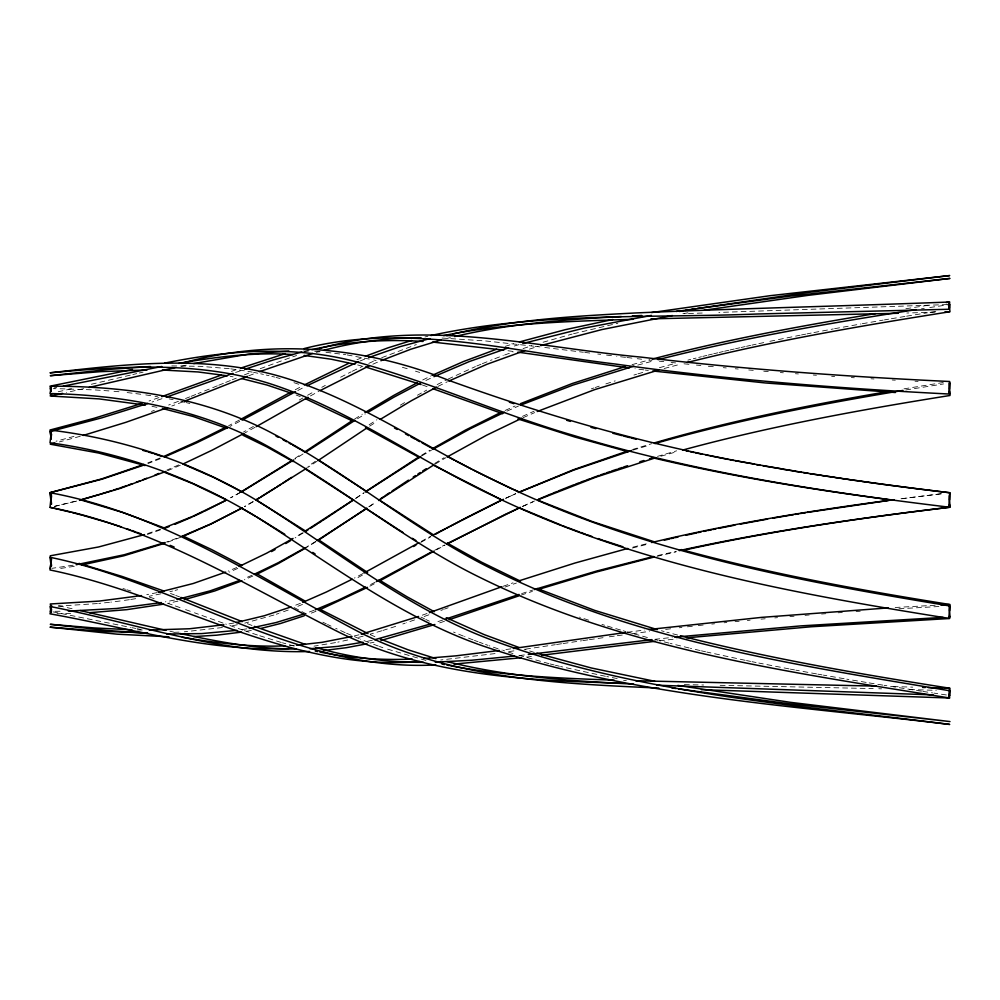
<?xml version="1.0" encoding="UTF-8"?>
<svg xmlns="http://www.w3.org/2000/svg" width="1000" height="1000" viewBox="0 0 1000 1000"><rect width="100%" height="100%" fill="white"/><g stroke="black" fill="none" stroke-linecap="round" stroke-linejoin="round"><path stroke-width="0.75" stroke-dasharray="5 3.75" d="M315.425 461.25L307.987 466.325M368.775 506.788L375.725 502.062M355.562 498.45L363.7 492.95M317.062 461.25L307.55 467.612M369.3 506.7L376.275 502.05M355.95 498.237L364.1 492.837M294.862 458.45L300.138 454.975M369.125 424.812L376.887 419.762M303.038 453.938L295.113 459.087M369.663 426.15L377 421.463M354.538 419.125L362.312 414.2M303.3 532.875L295.113 537.925M357.512 418.738L365.3 413.938M315.525 541.962L306.212 547.688M434.613 463.488L444.137 457.688M302.413 532.825L295.413 537.05M421.4 455.363L429.812 450.262M435.238 464.075L446.075 457.6M315.988 541.287L306.65 546.9M422.05 455.75L431.512 450.125M400.325 405.163L405.562 402.05M252.913 501.613L244.45 506.5M299.275 400.025L302.85 397.987M253.287 501.725L244.825 506.512M307.6 395.275L314.688 391.275M240.312 492.375L230.613 497.812M253.4 426.45L243.538 432M417.425 395.238L421.388 393.013M420.737 542.438L430.45 537.025M255 427.325L245.138 432.788M240.562 492.375L230.863 497.713M310.413 395.95L318.688 391.375M321.775 387.325L325.3 385.4M421.225 541.45L430.95 536.125M424.05 391.562L426.7 390.112M436.512 549.812L445.037 545.163M362.388 575.163L355.337 578.962M434.7 550.262L444.45 545.05M295.25 389.762L302.062 386.15M239.513 419.975L228.688 425.688M362.788 573.625L354.4 578.062M369.85 586.163L374.538 583.688M239.725 421.388L230.1 426.375M297.8 390.5L303.488 387.537M340.588 377.225L351.15 371.825M375.087 582.25L368.038 585.862M437.15 384.6L446.8 379.738M438.013 386.388L447.425 381.712M422.713 379.975L430.75 376.025M352.325 371.25L362.863 366.138M448.15 379.075L475.425 366.575M425.875 380.5L431.25 377.925M505.45 498.387L510.588 496M506.037 498.137L515.737 493.65M505.15 410.45L515.125 405.988M522.45 416.362L533.975 411.238M368.787 363.375L374.688 360.725M522.95 506.138L534.525 500.988M511.175 495.8L516.337 493.488M252.85 576.062L244.35 579.8M372.85 364.212L379.45 361.337M178.637 464.925L166.838 470.1M507.025 411.087L518.462 406.075M523.138 417.663L534.637 412.612M522.263 506.613L532.913 501.925M237.8 568.413L229.213 572.125M180.275 465.262L167.162 470.913M252 575.262L244.713 578.387M236.812 567.487L228.212 571.112M356.938 359.75L362.587 357.4M476.8 366L480.95 364.25M381.7 357.688L416.337 344.562M160.05 458.013L147.787 462.925M482.337 363.688L492.05 359.775M302.475 604.425L295.375 607.288M218.75 385.238L224.375 382.962M225.688 382.425L230.9 380.325M160.25 458.725L148.025 463.525M217.338 385.812L198.038 393.575M232.237 379.775L236.287 378.15M359.988 361.025L365.838 358.675M300.413 603.312L293.3 606.087M315.988 611.312L308.925 614.062M191.075 396.35L196.65 394.137M244.363 374.913L251.025 372.262M185.487 398.55L189.675 396.9M248.713 375.812L256.663 372.738M180.637 537.288L166.225 542.725M178.5 401.275L168.65 405.05M260.238 368.675L290.225 357.675M494.85 358.7L503.25 355.513M183 401.788L171.775 406.037M314.088 610.262L304.637 613.75M176.775 538.3L166.525 542.013M440.9 610.425L443.312 609.538M444.525 609.1L448.15 607.762M160.312 529.925L145.75 535M151.438 411.438L154.312 410.4M504.663 355L513.112 351.975M288.25 610.025L279.9 613.013M231.412 371.413L237.987 369.062M428.888 614.8L421.737 617.375M160.525 529.175L145.963 534.138M427 613.513L419.775 616.05M505.012 587.05L516.413 583.05M235.6 372.475L240.863 370.625M591.3 388.862L593.95 387.95M414.613 619.9L406.337 622.762M503.113 586.275L512.987 582.863M158.95 397.612L149.025 401.012M161.988 398.675L152.075 402.038M595.275 387.488L599.237 386.138M402.812 623.975L405.163 623.175M292.762 356.825L296.575 355.538M444.45 621.287L437.262 623.7M523.05 348.575L531.6 345.775M276.3 614.237L278.7 613.438M520.95 595.163L532.413 591.4M605.875 383.913L615.175 380.875M442.675 620.05L435.487 622.4M395.637 626.375L382.925 630.425M505.163 346.375L513.663 343.675M521.613 593.625L533 589.963M529.412 349.113L538 346.413M273.913 615.037L244.775 623.138M632.5 449.5L651.625 443.713M633.088 450.05L649.262 445.213M381.75 630.788L370.15 634.212M514.25 346.05L519.938 344.338M633.913 375.05L636.613 374.237M657.487 456.375L676.637 450.825M543.075 342.225L572.087 334.087M637.95 373.85L645.962 371.5M660.837 456.238L677.237 451.575M632.038 364.663L649.488 359.85M80.25 436.275L59.363 441.925M659.438 367.675L674.3 363.65M316.288 352.35L320.112 351.3M73.975 436.388L56.037 441.238M637.788 365.1L651.5 361.413M664.112 368.525L680.375 364.225M358.587 637.35L363.2 636.138M75.037 501.3L54.312 506.375M175.113 590.388L177.688 589.712M573.55 333.713L617.8 323.275M76.725 501.087L54.65 506.4M687.887 360.125L690.638 359.425M632.425 548.025L648.525 543.975M693.325 358.75L696.012 358.075M632.925 547.137L647.55 543.525M447.438 338.312L450.387 337.587M698.737 357.4L701.45 356.725M354.35 635.938L358.975 634.8M424.913 336.987L427.9 336.25M169.875 591.7L172.55 591.05M702.812 356.388L706.9 355.4M708.263 355.075L712.35 354.087M657.013 556.337L675.85 551.975M130.275 375.15L88.663 384.888M132.85 374.538L136.713 373.625M139.262 373.025L143.1 372.125M713.713 353.762L717.812 352.8M304.425 351.35L310.65 349.9M719.175 352.475L723.275 351.525M657.663 555.538L676.462 551.25M724.638 351.213L728.737 350.262M347.713 640L337.837 642.138M370.538 643.012L374 642.212M730.1 349.95L734.212 349.025M83.725 388.663L66.475 392.512M71.475 388.8L58.2 391.763M735.575 348.713L739.688 347.8M372.3 640.25L367.625 641.263M177.987 601.15L168.8 603.125M741.05 347.5L745.163 346.587M746.525 346.287L750.638 345.387M160.9 593.812L149.162 596.25M181.425 366.2L186.388 365.138M752.013 345.1L756.125 344.212M758.875 343.625L767.113 341.887M769.862 341.312L800.138 335.213M237.375 624.75L229.938 626.225M174.438 600.05L165.35 601.85M157.225 592.612L146.775 594.65M54.188 387.9L56.788 387.4M801.513 334.938L805.65 334.137M807.025 333.875L811.162 333.075M813.925 332.55L833.25 328.938M335.525 642.613L313.988 646.15M233.9 623L226.425 624.35M834.638 328.675L860.913 323.963M246.45 631.287L251.363 630.4M862.3 323.713L883.075 320.125M682.938 313.7L690.5 312.425M884.463 319.887L888.612 319.175M891.388 318.712L905.25 316.4M74.3 566.3L57.625 568.913M906.637 316.175L927.463 312.775M904 388.837L943.25 382.512M905.75 389.975L943.562 383.938M222.387 627.537L184.3 631.812M73.112 565.225L51.887 568.337M246.812 628.837L239.4 630M935.788 311.45L928.85 312.562M130.75 599.462L136.037 598.625M905.9 308.725L929.45 305.075M929.775 307.538L947.775 304.812M921.462 308.8L924.237 308.375M129.362 599.675L121.412 600.812M525.55 649.163L555.288 644.7M556.6 644.5L561.812 643.713M563.125 643.525L581.5 640.8M582.812 640.612L588.1 639.837M513.9 650.875L506.425 651.963M589.425 639.65L604 637.562M510.875 648.85L501.938 650.1M609.312 636.812L614.65 636.075M617.312 635.7L622.663 634.975M495.05 653.587L440.675 660.013M632.038 633.7L649.488 631.425M902.013 498.7L910.275 497.625M627.3 632.275L644.712 630.025M900.987 498.787L941.975 493.675M120.138 600.988L110.8 602.15M910.612 497.562L942.275 493.675M665.675 629.4L671.087 628.737M531.4 656.513L523.737 657.438M679.212 627.762L681.925 627.45M687.375 626.812L692.812 626.188M524.425 654.938L519.3 655.525M698.213 625.575L703.662 624.975M659.438 640.788L677.013 638.85M654.737 639.325L672.25 637.425M109.462 602.312L98.75 603.438M711.825 624.075L714.562 623.787M724.112 622.775L726.838 622.5M735.037 621.663L739.137 621.25M747.35 620.45L750.1 620.175M97.4 603.562L58.175 606.15M761.062 619.138L765.175 618.763M774.788 617.9L777.537 617.65M789.912 616.575L794.038 616.237M805.05 615.325L809.188 615M821.587 614.025L825.725 613.713M838.138 612.788L842.288 612.487M856.1 611.512L860.238 611.225M898.975 608.75L941.925 606.35M289.475 645.662L294.113 645.387M895.188 607.487L935.312 605.262M179.125 632.125L171.312 632.475M702.237 313.025L684.325 313.688M947.188 304.587L718.838 312.438M935.088 312.188L906.8 313.025M70.638 613.45L57 613.75M60.05 611.25L51.887 611.337M171.775 365.913L200.075 366.325L229.325 368.663M53.25 388.675L55.975 388.7M60.05 388.75L93.888 389.888M137.238 629.925L142.562 630.025M720.15 685.312L873.2 688.587M684.362 684.638L703.6 685M303.3 351.05L311.85 351.325M878.787 688.737L881.587 688.812M893.162 686.587L912.75 687.138M623.612 680.425L626.325 680.5M909.6 689.562L936.237 690.337M442.025 338.05L485 340.9L533.587 346.15M915.025 381.225L918.062 381.375M892.25 380L895.288 380.175M314.725 351.488L323.175 352.062M870.975 378.775L873.975 378.963M95.237 389.963L111.325 391.075M851.3 377.575L854.338 377.762M831.625 376.287L834.65 376.5M813.325 375.025L816.413 375.25M795.4 373.713L798.413 373.938M780.325 372.55L783.337 372.788M763.763 371.213L768.275 371.587M114 391.3L120.662 391.9M748.737 369.95L753.238 370.337M735.25 368.75L738.238 369.025M326 352.312L345.75 354.688M723.263 367.663L726.263 367.938M708.337 366.25L714.312 366.812M696.4 365.062L700.875 365.513M688.962 364.312L683.025 363.7M671.137 362.463L675.6 362.925M659.312 361.175L663.75 361.662M648.988 360.037L651.938 360.363M127.137 392.562L143.162 394.538M637.225 358.7L641.637 359.2M625.513 357.337L616.7 356.3M626.975 357.512L634.288 358.363M534.963 346.312L540.5 346.975M606.525 355.075L612.325 355.775M544.75 347.488L583.325 352.25M597.737 354.012L600.662 354.363M584.775 352.425L590.575 353.137M645.337 370.05L648.312 370.425M230.763 368.837L246.513 371.112M643.863 369.862L634.987 368.725M507.962 350.725L513.725 351.55M145.787 394.913L153.663 396.112M946.4 694.975L933.925 693.1M922.85 691.413L932.537 692.887M921.462 691.2L884.125 685.325M347.163 354.913L372.35 359.675M882.738 685.1L868.925 682.862M154.963 396.325L157.575 396.763M866.162 682.4L846.838 679.175M844.087 678.7L823.413 675.125M247.925 371.362L252.188 372.113M817.9 674.15L822.025 674.875M816.525 673.9L795.888 670.163M230.238 376.325L233.113 376.85M790.387 669.137L794.513 669.9M789.013 668.875L758.825 663.05M617.175 678.55L606.763 676.55M253.6 372.388L257.838 373.212M52.987 611.862L130.538 627.4M605.388 676.275L560.638 666.538M137.1 628.713L141.025 629.5M152 406.337L159.812 407.938M751.975 661.675L756.087 662.5M131.85 627.663L135.787 628.45M169.15 398.875L173.113 399.675M746.5 660.562L750.6 661.4M745.138 660.288L706.925 652.075M260.65 373.8L263.45 374.4M58.65 605.775L72.2 608.75M169.9 631.237L173.762 632.112M701.488 650.85L705.562 651.775M266.25 375.05L269.05 375.688M180.875 401.362L184.713 402.238M700.125 650.537L690.413 648.275M373.7 359.963L376.15 360.538M689.112 647.975L670.362 643.425M186 402.55L189.825 403.488M555.45 665.263L559.338 666.225M271.837 376.375L274.625 377.075M425.962 660.462L384.062 648.1M669.025 643.1L659.5 640.675M550.275 663.975L554.15 664.95M357.638 364.938L361.575 365.95M548.975 663.65L515.612 654.362M677.65 635.062L666.85 632.2M655.5 639.637L658.15 640.337M276.012 377.438L280.175 378.55M294.237 646.075L282.45 642.8M647.425 637.513L632.663 633.475M661.413 630.737L664.112 631.475M627.3 631.962L631.425 633.138M402.413 367.312L408.125 368.963M623.25 630.8L625.925 631.575M620.575 630.025L605.925 625.65M281.275 642.463L258.625 635.4M415.475 371.163L419.663 372.438M601.938 624.412L604.6 625.237M512.987 653.562L503.113 650.45M122.938 588.525L125.5 589.325M126.875 589.763L130.975 591.05M534.338 652.45L524.15 649.188M293.975 382.675L302.2 385.4M588.7 620.2L579.475 617.137M149.388 597.062L157.225 599.7M257.425 635.013L244.125 630.513M498.125 648.812L489.288 645.8M167.475 603.225L172.763 605.062M242.913 630.087L225.662 624.012M175.325 605.962L183.025 608.688M422.362 384.988L427.475 386.788M485.55 644.475L488.038 645.362M379.462 646.475L382.875 647.688M185.575 609.6L193.212 612.325M223.1 623.1L194.475 612.788M479.338 642.237L483.062 643.587M378.338 646.062L369.862 642.887M474.4 640.387L478.1 641.775M170.475 593.462L174.438 594.95M175.725 595.438L179.587 596.912M473.162 639.925L464.55 636.562M252 625.462L244.713 622.612M296.15 395.012L300.262 396.625M368.675 642.438L360.425 639.15M463.312 636.075L453.537 632.05M359.25 638.675L346.325 633.15M370.387 634.7L375.087 636.775M345.15 632.638L335.75 628.362M327.525 624.475L331.05 626.163M425.8 619.462L429.387 621.188M322.825 622.2L326.35 623.913M420.975 617.087L424.613 618.888M306.325 613.913L293.3 607.137"/><path stroke-width="1.5" d="M949.587 499.95L950 492.75L943.238 491.95M949.587 389.188L950 382.938M949.587 610.725L950 604.513C859.725 590.112 769.587 573.675 681.338 549.562M50.763 503.038L51.562 495.85M949.587 308.125L950 304.488M949.163 695.387L950 688.263C859.55 674.013 769.15 658.475 680.375 635.775M51.087 437.938L51.562 434.175M50.287 568.525L51.487 559.263M50.812 393.575L50.287 396.025L98.987 398.888L145.463 405.112M50.287 611.337L51.612 605.475M366.45 508.363L320.175 539.038M353.25 500.012L338.175 510.175M380.375 498.913L383.862 496.55M318.137 460.525L367.075 427.837M366.037 491.375L419.012 456.838M385.037 495.763L389.7 492.612M392.038 491.05L408.462 480.15M332.2 514.175L337.013 510.95M366.987 508.25L317.15 540.562M378.6 500.5L432.837 465.538M305.138 451.65L351.95 420.775M306.512 468.312L255.963 500.163M331.087 514.913L323.1 520.188M353.625 499.787L304.775 531.375M365.262 492.062L420.812 456.5M291.438 477.425L283.025 482.938M305.65 452.238L354.925 420.363M318.45 523.225L321.938 520.95M289.675 461.863L241.65 491.613M293.825 459.925L241.9 491.637M317.288 523.975L310.3 528.462M413.188 477.075L415.55 475.538M276.688 487.013L280.912 484.3M417.925 474.012L420.3 472.488M275.625 487.7L260.7 496.962M305.637 531.413L307.975 529.95M422.675 470.975L426.25 468.713M380.225 419.412L411.413 400.7L436.675 387.075M364.9 412.587L393.587 395.5L417.375 382.675M367.9 412.35L394.038 397.113L420.525 383.125M305.05 548.387L278 563.725L256.475 574.412M256.4 499.538L259.625 497.612M432.212 448.825L465.138 430.25L500.087 412.788M293.062 538.438L266.85 553.088L239.25 566.413M285.712 543.538L290.425 540.75M305.475 547.6L278.4 562.638L254.425 574.2M432.725 449.425L470.625 428.575L504.475 412.238M447.287 456.875L486.575 435.225L521.85 418.225M413.488 546.512L415.9 545.15M256.238 426.637L308.038 397.275M237.963 510.125L242 507.887M271.512 551.587L275.075 549.612M418.8 542.788L363.963 573M319.862 390.725L369.312 365.775M435.325 534.325L439 532.312M434.087 551.138L379.237 581.2M242.362 507.875L210.888 523.913L182.35 536.15M243.9 433.475L212.5 450L182.875 464.087M236.825 510.75L210.525 524.25L183.475 536.15M440.225 531.638L445.138 528.962M432.163 535.462L500.337 500.8M290.712 392.2L240.712 419.338M446.388 528.275L448.913 526.925M432.275 551.562L376.312 581.613M447.512 543.837L506.262 513.875M450.163 526.237L459.988 521.025M446.887 543.737L520.363 507.312M225.35 500.662L204.275 511.35M295.538 391.688L242.113 420.125M304.337 384.95L348.5 363.4M461.225 520.375L469.963 515.825M352.125 579.237L326.35 592.013L302.775 602.362M367.5 587.375L319.525 609.888M225.037 427.587L196.475 441.825L164.05 456.362M225.575 500.513L192.05 516.663L163.425 528.138M306.9 385.788L358.612 361.6M471.225 515.188L495.225 503.237M227.675 427.625L196.675 442.837L164.25 457.1M365.688 587.062L337.575 600.487L315.25 609.812M432.025 375.412L463.525 361.512L496.7 349.175M448.775 381.062L487.175 364.188L525.138 350.487M203.113 511.912L193.25 516.487M495.8 502.912L503.475 499.325M433.95 376.662L469.4 361.525L508.575 347.812M506.925 513.625L519.725 507.762M518.325 492.488L573.4 469.762L627.075 451.2M191.838 517.125L174.85 524.35M518.888 492.35L574 470L631.737 450.475M538.5 499.263L551.562 493.725M520.425 403.675L572.288 383.5L625.325 366.575M537.863 499.8L595.962 477.137L655.387 457.85M521.025 404.988L572.9 385.112L633.9 366.175M537.212 411.512L594.612 389.65L658.713 370M241.912 580.812L214.75 590.962L184.412 599.65M380.863 360.725L410.9 349.2L441.213 339.938M165.837 471.45L120.188 488.425L79.488 500.387M552.875 493.175L556.825 491.562M154.95 475.025L158.925 473.413M558.138 491.025L573.987 484.738M225.662 572.125L193.212 583.5L158.525 592.337M365.438 356.238L388.275 347.75L411.562 340.513M247.375 376.337L184.387 401.238M239.825 580.375L210.075 590.875L177.013 599.5M368.688 357.575L400.175 346.625L429.913 338.6M575.312 484.237L579.3 482.713M259.3 371.725L312.45 353.462M142.863 479.75L146.738 478.275M164.662 528.312L168.988 526.663M580.625 482.212L584.625 480.7M143.85 464.45L101.762 478.888L50 492.625L51.238 504.137M167.525 407.638L125.775 422.35L83.212 435.438M585.95 480.213L589.95 478.725M291.025 606.938L264.325 615.737L236.375 622.513M144.062 465.025L102 479.188L50.287 492.638L51.562 504.15M136.263 482.212L140.287 480.725M221.088 375.15L161.775 396.625M591.287 478.237L599.312 475.35M128.2 485.112L132.238 483.675M304.2 615.8L280.425 623.513L261.125 628.387M429.387 612.663L501.863 586.712M232.963 373.4L166.238 397.212M600.65 474.862L604.788 473.413M240.613 368.125L285.4 353.575M164.775 543.25L123.8 555.8L81.85 564.987M606.175 472.925L610.1 471.562M303.463 614.15L276.025 622.562L249.262 628.413M418.6 616.45L361.287 634.2M244.775 369.275L273.05 360.012L301.938 351.975M119.838 487.987L126.85 485.588M611.4 471.112L616.6 469.35M449.263 619.663L518.413 596M165.087 542.525L124.15 554.763L76.137 564.738M518.237 581.087L574.963 563.038L627.725 548.462M618 468.875L622.188 467.475M141.938 403.4L94.25 418.25L50 430.025L51.163 439.3M147.838 403.462L101.812 417.825L50.287 431.475L51.087 437.65M445.075 619.263L519.087 594.45M113.325 490.138L118.537 488.425M623.538 467.038L627.6 465.7M434.875 624.5L380.938 640.525M111.938 490.588L101.05 493.988M538.775 589.338L595.913 572.137L654.312 556.975M430.725 623.938L374.675 639.712M534.338 589.538L596.575 571.05L653.575 556.487M144.5 534.6L98.575 546.975L50.287 555.788L51.562 565.825M639.8 461.788L643.875 460.513M540.875 345.55L601.9 329.562L672.362 315.525M649.488 458.787L653.438 457.587M519.35 341.95L565.538 329.613L612.737 319.525M99.712 494.4L81.9 499.475M522.8 343.5L583.725 328.188L651.413 315.4M654.262 442.938C730.675 420.725 808.825 405.125 887.188 391.675M654.837 443.587C736.237 420.3 819.5 404.3 902.95 390.425M319.662 348.537L322.212 347.825M682.725 450.062C770.537 426.15 860.188 409.812 950 395.487L949.163 383.062M652.188 359.125C725.662 339.712 800.5 325.975 875.45 313.612M323.475 347.5C427.925 318.725 536.1 347.388 641 357.1C743.538 369.225 846.562 376.637 949.688 381.5L948.863 394.012C837.312 388.35 725.837 379.513 615.188 364.012C512.513 351.863 407.075 322.05 304.1 348.587M323.925 350.275C355.562 341.812 388.3 337.713 421.025 337.7M51.887 443.837L54.875 443.075M658.15 359.663C743.012 337.938 829.45 323.175 915.938 309.65M687.05 362.525C773.688 340.763 861.812 325.625 950 311.737L949.163 304.613M446.737 335.625L449.237 334.988M651.625 542.537C731.513 523.438 812.712 510.387 894.112 499.688M453 334.05C512.825 319.675 574.5 316.062 635.737 312.962C740.35 308.363 845.05 306.112 949.688 302L948.863 309.275L757.975 313.975C649.025 318.325 538.162 312 430.9 335.538M352.038 636.475L322.013 642.337L296.462 645.212M454.625 336.55C509.225 323.625 565.413 319.613 621.287 316.5M664.325 540.188L669.963 538.875M671.3 538.562L674 537.95M88.975 387.463L175.15 367.587M675.337 537.638L678.025 537.038M679.262 550.638C763.05 532.238 848 519.712 933.112 509.263M683.925 550.175C757.113 534.05 831.225 522.438 905.512 512.75M62.5 393.387L51.887 395.688L51.487 393.938M686.125 535.225L696.925 532.875M181.125 363.4C269.775 338.713 362.95 345.925 448.062 380.1C547.8 416.138 649.963 445.9 754.55 464.05M311.887 349.625C348.275 341.337 385.85 339.1 423.038 341.438M367.088 643.775L346.388 647.688L323.387 650.562M698.275 532.587L700.987 532.013M703.688 531.438L706.4 530.875M707.75 530.588L711.838 529.75M193.75 363.575L248.212 354.175L288.925 351.05M132.475 369.45L50 386.175L51.163 391.45M713.188 529.475L715.9 528.925M443.575 335.6C505.875 323.038 569.65 321.287 632.975 319.312M718.6 528.375L734.887 525.15M363.013 642.212L337.688 646.388L309.962 648.737M63.263 386.125L161.8 366.488M740.337 524.113L767.588 519.1M164.65 363.125C230.15 349.725 299.037 344.663 363.95 364C435.175 384.212 502.912 414.963 574.038 435.562C696.062 472.55 822.537 491.875 948.863 507.15L949.675 492.75L936.488 491.138M163.775 604.113L126.788 609.65L89.537 612.688M161.475 602.562L116.675 608.475L68.3 611.1M178.7 363.413C216.388 356.788 254.737 352 293.062 354.562M773.05 518.138L793.55 514.65M679.3 311.475L682.325 310.963M685.35 310.438L689.9 309.675M651.6 312.562L770.013 295.7L949.688 275.562L807.562 292.525L697.475 308.425M141.525 595.588L98.987 601.112L50.287 603.975L51.612 610.112M691.413 309.425L695.962 308.675M794.912 514.425L799.025 513.75M800.387 513.525L805.863 512.638M807.237 512.413L888.25 500.513M704.137 310.2L808.037 295.363L950 278.425L788.875 296.275L676.225 311.438M223.9 624.763L189.638 628.75L149.188 630.075M241.525 632.112L216.612 635.188L193.637 636.587M946.087 302.55L948.863 302.137M513.387 648.487L625.925 632.45M499.412 650.45L455.838 655.85L423.6 658.525M236.912 630.363L201.637 633.6L166.675 634.012M905.875 512.675L944.15 507.912M541.688 655.238L655.387 641.237M648.775 629.513L761.562 617.375L888.263 607.913M933.45 509.225L949.688 507.25L949.513 504.375M944.475 507.9L950 507.25L949.338 495.725M528.275 654.488L652.05 639.625M521.175 657.738L453.938 664.1M514.25 656.1L471.712 660.238L435.238 662.163M674.912 637.15L800.625 625.9L943.062 617.388M686.513 637.837L811.162 626.763L949.688 618.5L949.513 616M420.213 661.5C289.188 672.562 174.675 595.45 50 569.975L51.55 557.6C182.1 584.862 298.375 672.425 435.812 664.9M940.85 604.975L949.163 604.55L950 617.062M632.3 315.925L641.825 315.475M289.188 648.475C207.987 652.113 129.175 627.95 50 613.825L51.55 606.788C137.037 623.55 221.363 654.312 309.525 651.488M150.475 366.525L108.763 369.4L50.287 375.688L100.6 371.65L147.075 369.938M412.337 659.075C381.4 660.325 350.288 658.288 319.938 652.075M944.95 311.887L949.163 311.762M284.788 645.875C250.425 647.25 216.137 643.037 182.338 637.225M898.312 313.275L650.925 318.85M423.438 662.312C387.15 662.525 350.85 657.638 315.988 647.562M147.65 632.875L104.738 631.462L50 627.175L117.112 634.175L168.975 636.812M295.963 649.025C256.863 649.013 218.225 641.838 180.162 633.513M162.3 370.012L198.15 371.962L227.362 375.812M876.375 686.125L635.8 680.763M928.15 687.6L949.163 688.238L950 695.512M922.55 687.425L925.35 687.513M621.663 683.175C526.237 680.675 427.4 675.512 340.087 632.788C245.987 585.562 154.987 527.712 50 507.375L51.55 492.987C164.725 514.188 260.363 580.438 360.475 632.737C452.725 678.925 557.775 683.662 658.85 688.062M131.9 629.8L94.113 627.938L50.287 624.312L106.6 630.413L146.862 633.3M614.138 680.138C559.388 678.263 504.375 675.938 450.425 665.763M701.363 689.663L949.688 698L949.275 694.362M933.15 694.887L656.75 685.2M633.65 684.137C571.038 680.85 507.912 676.988 446.887 661.538M895.425 392.525L765.212 382.95L652.763 370.975M432.425 342.038L503.762 350.15M304.137 355.45L331.175 359.212L354.938 364.275M929.737 490.312L942.913 491.938M936.15 491.112L916.237 488.638M929.388 490.288L909.325 487.762M902.763 486.925L915.875 488.587M909 487.7L889.275 485.163M629.087 367.962L517.913 352.15M902.375 486.85L882.537 484.263M888.25 499.55C809.287 489.05 730.525 476.287 652.987 457.85M875.8 483.35L888.888 485.062M869.062 482.425L882.138 484.137M862.337 481.488L875.387 483.212M868.65 482.275L848.95 479.575M861.912 481.325L842.163 478.587M835.45 477.6L848.625 479.412M841.712 478.4L822.013 475.562M50.287 444.212L98.725 453.05L145.013 465.562M834.987 477.388L809.938 473.688M678.713 688.938L789.912 703.85L950 721.575L790.525 702.35L677.862 685.438M671.875 687.887L675.913 688.512M821.538 475.337L803.238 472.625M808.112 473.212L781.812 469.1M794.912 471.275L801.9 472.413M794.575 471.012L763.1 465.863M781.3 468.775L735.113 460.737M756.438 464.675L760.438 465.4M654.987 681.338L591.312 667.975L536.888 653.238M729.8 459.725L733.787 460.487M728.462 459.475L709.887 455.788M446.85 665.062L449.237 665.537M705.913 454.975L708.55 455.525M441.962 664.075L444.425 664.575M695.413 452.8L701.938 454.162M315.275 651.112L317.613 651.6M690.05 451.662L694.075 452.512M241.688 378.587L267.125 385.075L292.038 393.45M686.075 450.8L688.713 451.375M80.237 610.55L166.038 630.375M162.413 408.5L193.212 416.5L226.938 428.375M50.287 507.362L70.9 512.25M630.988 437.938L636.213 439.237M623.188 435.95L629.688 437.612M628.1 451.712L574.562 436.962L517.888 418.938M72.275 512.587L81.85 515.087M621.888 435.613L612.825 433.25M82.1 500.312L122.8 512.463L165.375 528.362M365.5 366.975L421.075 384.538M83.212 515.45L108.95 522.938M590.913 427.287L595.837 428.663M657.387 629.625L594.612 610.35L537.212 588.488M435.913 658.587L408.225 649.862L379.988 638.9M79.05 563.387L122 576.413L164.088 591.087M566.638 420.275L570.45 421.4M654.837 541.987L592.513 521.638L537.7 500.125M142.65 450.3L146.637 451.488M147.975 451.887L153.088 453.488M305.475 644.438L254.425 626.4M110.262 523.337L121.163 526.862M622.9 546.763L604.15 540.638M154.388 453.913L162.162 456.475M509.35 402.2L513.775 403.663M598.025 538.562L602.925 540.225M519.087 647.513L484.075 634.562L446.275 617.725M502.688 413.713L432.725 388.65M126.538 528.675L130.55 530.075M586.912 534.675L591.85 536.425M131.9 530.538L135.9 531.962M580.75 532.463L585.675 534.237M163.125 471.75L192.525 483.55L226.1 499.762M137.238 532.438L141.225 533.9M579.513 532.025L567.25 527.463M562.362 525.6L566.025 527M180.875 597.4L242.275 621.65M561.138 525.125L518.862 507.638M183.988 464.487L214.2 477.65L242.488 492.188M305.712 398.837L353.25 421.35M170.225 545.363L174.137 547.025M182.312 535.675L211.825 549.688L241.875 565.438M513.825 489.562L519.763 492.262M520.575 581.188L481.6 562.188L447.287 543.125M368.038 633.625L318.725 608.65M242.913 435.213L266.85 446.912L293.062 461.562M502.025 484.075C642.325 551.938 797.038 580.9 949.688 605.938L948.863 618.362C794.237 593.575 637.312 565.337 495.138 496.775M513.162 489.375L496.163 481.275M500.462 499.263L432.9 464.938M501.362 483.787L472.938 469.8M494.575 496.45C419.325 461.5 351.675 410.7 272.438 384.487C200.725 360.938 123.975 365.988 50 372.825C124.225 364.275 200.912 355.275 274.237 374.787C353.988 396.325 421.562 446.037 495.5 480.938M471.788 469.212L455.763 460.938M276.012 436.138L278.4 437.362M434.3 611.712L407.113 596.838L379.175 579.925M454.625 460.337L447.825 456.75M394.475 427.987L397.212 429.45M433.188 448.925L422.038 442.887M365.475 427.812L419.438 457.562M283.137 439.85L286.688 441.763M405.45 433.9L408.75 435.688M410.95 436.887L415.375 439.288M416.488 439.888L419.812 441.688M289.05 443.05L291.413 444.35M256.625 573.587L304.637 600.825M292.587 445L300.763 449.65M241.95 508.4L255.162 516.025M255.75 499.712L305.325 530.9M301.913 450.312L305.475 452.4M256.363 516.737L284.788 534.275M432.837 534.462L380.925 501.05M412.337 538.312L415.913 540.513M318.312 460.15L366.987 491.75M304.775 468.625L353.625 500.213M398.1 529.375L402.837 532.375M396.925 528.612L371.1 511.8M367.625 572.525L319.225 540.212M312.762 552.413L315.075 553.925M366.438 508.713L369.938 511.037M50.275 388.663L50.675 390.425M50 606.45L51.288 612.587M50 557.2L51.087 565.988M949 303.325L949.275 305.688M949.475 390.95L949.688 394.062M949.688 690.75L948.863 697.862C789.725 672.188 626.087 649.75 480.012 577.475C406.287 541.462 342.887 488.4 271.512 448.413C204.412 409.925 126.638 395.1 50 393.55L51.55 386.188C127.6 386.188 205.475 397.425 273.25 433.8C348.85 473.638 414.188 530.375 490.9 568.387C633.562 640.475 793.7 664.688 949.688 690.75M51.55 430.238L50 442.8C128.575 453.387 204.15 482.262 270.387 525.725C338.537 569.862 405.075 618.825 482.5 645.812C632.812 697.212 793.112 705.487 949.688 724.438C794.762 704.587 635.775 694.225 488.363 638.763C409.275 608.6 342.525 555.487 272.075 510.062C205.963 466.8 129.9 439.787 51.55 430.238"/></g></svg>
